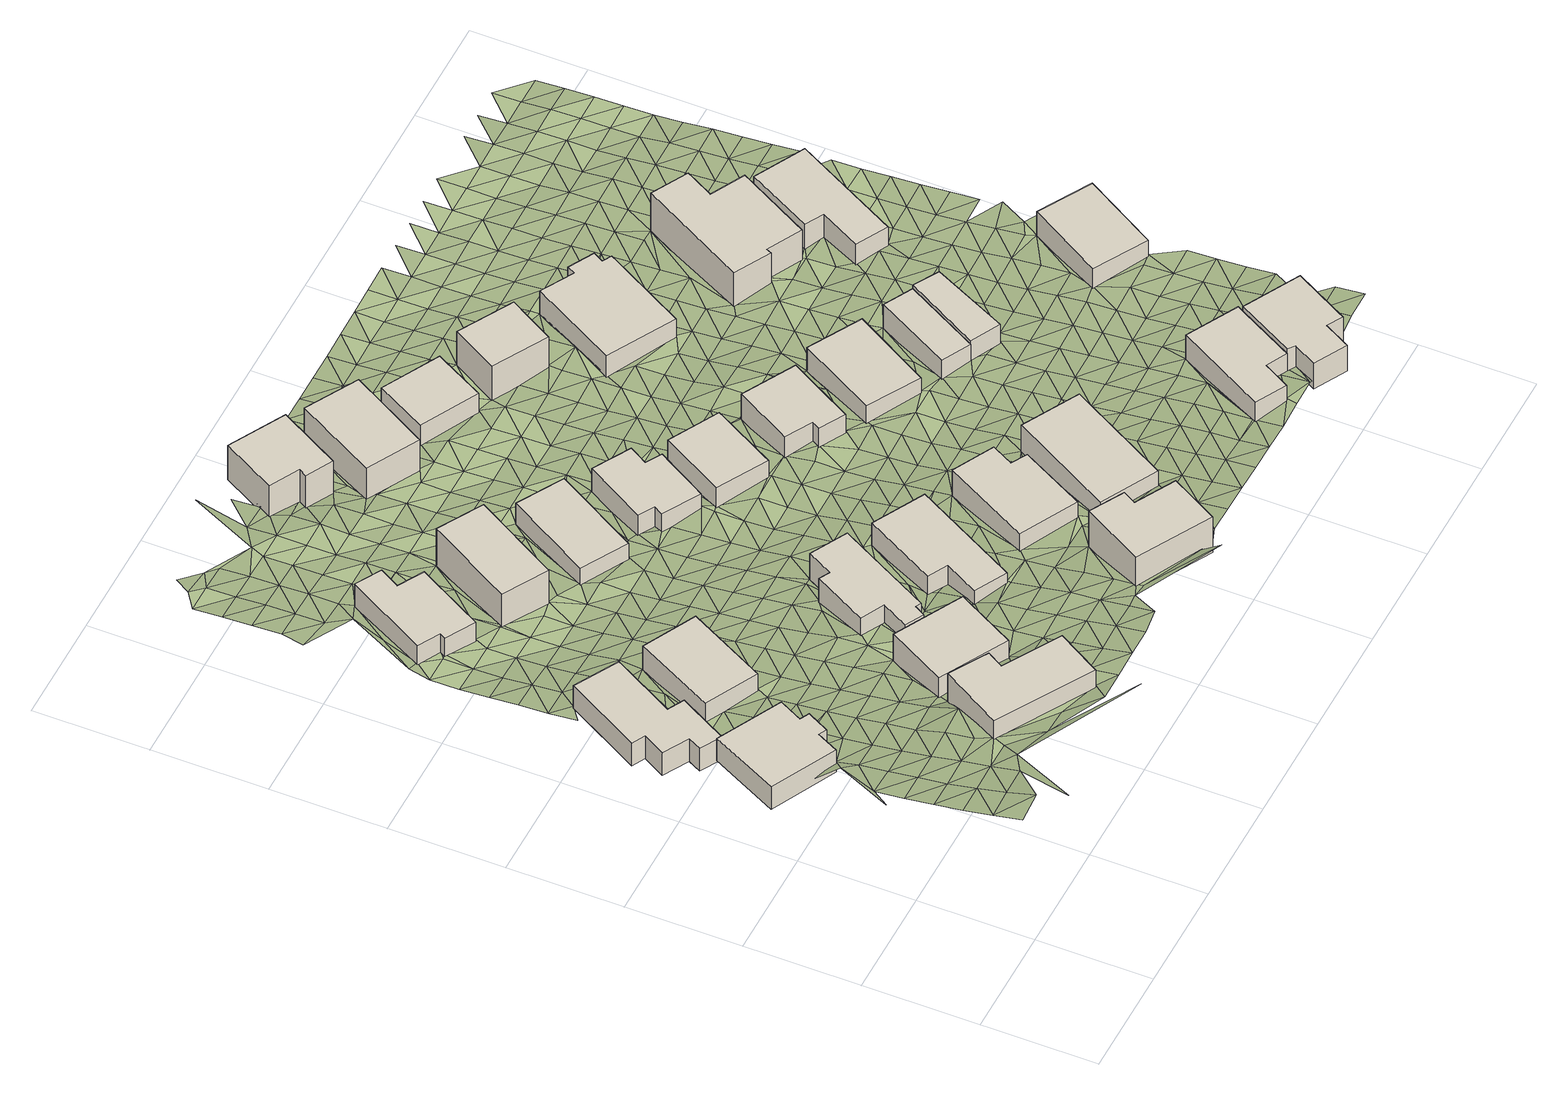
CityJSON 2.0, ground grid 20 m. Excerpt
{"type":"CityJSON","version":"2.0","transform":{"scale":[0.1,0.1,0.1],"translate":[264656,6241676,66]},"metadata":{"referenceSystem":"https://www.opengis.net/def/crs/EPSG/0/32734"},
"CityObjects":{
"building1":{"type":"Building","attributes":{"address":"4 Baris Road University Estate Cape Town","building":"house","building:levels":"1","footprint":{"type":"Polygon"},"plus_code":"CJX8X2XQ+XMR","ground_height":76.2,"building_height":4.1,"roof_height":80.3},"geometry":[{"type":"Solid","lod":"1","boundaries":[[[[0,1,2,3]],[[1,4,5,2]],[[4,6,7,5]],[[6,8,9,7]],[[8,10,11,9]],[[10,12,13,11]],[[12,14,15,13]],[[14,0,3,15]],[[3,2,5,7,9,11,13,15]],[[14,12,10,8,6,4,1,0]]]]}]},
"building2":{"type":"Building","attributes":{"address":"58 Ritchie Street University Estate Cape Town","building":"house","building:levels":"1","footprint":{"type":"Polygon"},"plus_code":"CJX8X5XF+XWV","ground_height":73.7,"building_height":4.1,"roof_height":77.8},"geometry":[{"type":"Solid","lod":"1","boundaries":[[[[16,17,18,19]],[[17,20,21,18]],[[20,22,23,21]],[[22,24,25,23]],[[24,26,27,25]],[[26,28,29,27]],[[28,30,31,29]],[[30,32,33,31]],[[32,34,35,33]],[[34,16,19,35]],[[19,18,21,23,25,27,29,31,33,35]],[[34,32,30,28,26,24,22,20,17,16]]]]}]},
"building3":{"type":"Building","attributes":{"address":"5 Baris Road University Estate Cape Town","building":"house","building:levels":"1","footprint":{"type":"Polygon"},"plus_code":"CMX9XCX7+XPV","ground_height":81.2,"building_height":4.1,"roof_height":85.3},"geometry":[{"type":"Solid","lod":"1","boundaries":[[[[36,37,38,39]],[[37,40,41,38]],[[40,42,43,41]],[[42,44,45,43]],[[44,46,47,45]],[[46,36,39,47]],[[39,38,41,43,45,47]],[[46,44,42,40,37,36]]]]}]},
"building4":{"type":"Building","attributes":{"address":"60 Ritchie Street University Estate Cape Town","building":"house","building:levels":"1","footprint":{"type":"Polygon"},"plus_code":"CJXWXRXQ+X4X","ground_height":74.2,"building_height":4.1,"roof_height":78.3},"geometry":[{"type":"Solid","lod":"1","boundaries":[[[[48,49,50,51]],[[49,52,53,50]],[[52,54,55,53]],[[54,48,51,55]],[[51,50,53,55]],[[54,52,49,48]]]]}]},
"building5":{"type":"Building","attributes":{"address":"3 Baris Road University Estate Cape Town","building":"house","building:levels":"1","footprint":{"type":"Polygon"},"plus_code":"CMXQX8XF+XQR","ground_height":78.7,"building_height":4.1,"roof_height":82.8},"geometry":[{"type":"Solid","lod":"1","boundaries":[[[[56,57,58,59]],[[57,60,61,58]],[[60,62,63,61]],[[62,56,59,63]],[[59,58,61,63]],[[62,60,57,56]]]]}]},
"building6":{"type":"Building","attributes":{"address":"67 Ritchie Street University Estate Cape Town","building":"house","building:levels":"1","footprint":{"type":"Polygon"},"plus_code":"CJXMXQXC+X3R","ground_height":70.8,"building_height":4.1,"roof_height":74.9},"geometry":[{"type":"Solid","lod":"1","boundaries":[[[[64,65,66,67]],[[65,68,69,66]],[[68,70,71,69]],[[70,72,73,71]],[[72,74,75,73]],[[74,76,77,75]],[[76,78,79,77]],[[78,64,67,79]],[[67,66,69,71,73,75,77,79]],[[78,76,74,72,70,68,65,64]]]]}]},
"building7":{"type":"Building","attributes":{"address":"1 Baris Road University Estate Cape Town","building":"house","building:levels":"1","footprint":{"type":"Polygon"},"plus_code":"CPX5X2XR+XHR","ground_height":76.1,"building_height":4.1,"roof_height":80.2},"geometry":[{"type":"Solid","lod":"1","boundaries":[[[[80,81,82,83]],[[81,84,85,82]],[[84,86,87,85]],[[86,88,89,87]],[[88,90,91,89]],[[90,92,93,91]],[[92,94,95,93]],[[94,96,97,95]],[[96,98,99,97]],[[98,80,83,99]],[[83,82,85,87,89,91,93,95,97,99]],[[98,96,94,92,90,88,86,84,81,80]]]]}]},
"building8":{"type":"Building","attributes":{"address":"69 Ritchie Street University Estate Cape Town","building":"house","building:levels":"2","footprint":{"type":"Polygon"},"plus_code":"CMX9X8XP+XRV","ground_height":70.9,"building_height":6.9,"roof_height":77.8},"geometry":[{"type":"Solid","lod":"1","boundaries":[[[[100,101,102,103]],[[101,104,105,102]],[[104,106,107,105]],[[106,100,103,107]],[[103,102,105,107]],[[106,104,101,100]]]]}]},
"building9":{"type":"Building","attributes":{"address":"64 Ritchie Street University Estate Cape Town","building":"house","building:levels":"1","footprint":{"type":"Polygon"},"plus_code":"CPXQXRX6+XJR","ground_height":76.1,"building_height":4.1,"roof_height":80.2},"geometry":[{"type":"Solid","lod":"1","boundaries":[[[[108,109,110,111]],[[109,112,113,110]],[[112,114,115,113]],[[114,116,117,115]],[[116,118,119,117]],[[118,108,111,119]],[[111,110,113,115,117,119]],[[118,116,114,112,109,108]]]]}]},
"building10":{"type":"Building","attributes":{"address":"71 Ritchie Street University Estate Cape Town","building":"house","building:levels":"1","footprint":{"type":"Polygon"},"plus_code":"CPX2XMXV+XRR","ground_height":70.1,"building_height":4.1,"roof_height":74.2},"geometry":[{"type":"Solid","lod":"1","boundaries":[[[[120,121,122,123]],[[121,124,125,122]],[[124,126,127,125]],[[126,120,123,127]],[[123,122,125,127]],[[126,124,121,120]]]]}]},
"building11":{"type":"Building","attributes":{"address":"8 Lorraine Avenue University Estate Cape Town","building":"house","building:levels":"2","footprint":{"type":"Polygon"},"plus_code":"CQX8X9X2+X2X","ground_height":80.7,"building_height":6.9,"roof_height":87.6},"geometry":[{"type":"Solid","lod":"1","boundaries":[[[[128,129,130,131]],[[129,132,133,130]],[[132,134,135,133]],[[134,136,137,135]],[[136,138,139,137]],[[138,128,131,139]],[[131,130,133,135,137,139]],[[138,136,134,132,129,128]]]]}]},
"building12":{"type":"Building","attributes":{"address":"42 Selbourne Road University Estate Cape Town","building":"house","building:levels":"2","footprint":{"type":"Polygon"},"plus_code":"CMXQX6XG+XGR","ground_height":68.1,"building_height":6.9,"roof_height":75},"geometry":[{"type":"Solid","lod":"1","boundaries":[[[[140,141,142,143]],[[141,144,145,142]],[[144,146,147,145]],[[146,148,149,147]],[[148,150,151,149]],[[150,140,143,151]],[[143,142,145,147,149,151]],[[150,148,146,144,141,140]]]]}]},
"building13":{"type":"Building","attributes":{"address":"66 Ritchie Street University Estate Cape Town","building":"house","building:levels":"1","footprint":{"type":"Polygon"},"plus_code":"CQXCXFX3+XCR","ground_height":77.9,"building_height":4.1,"roof_height":82},"geometry":[{"type":"Solid","lod":"1","boundaries":[[[[152,153,154,155]],[[153,156,157,154]],[[156,158,159,157]],[[158,160,161,159]],[[160,162,163,161]],[[162,152,155,163]],[[155,154,157,159,161,163]],[[162,160,158,156,153,152]]]]}]},
"building14":{"type":"Building","attributes":{"address":"73 Ritchie Street University Estate Cape Town","building":"house","building:levels":"1","footprint":{"type":"Polygon"},"plus_code":"CPXJX9XM+XQW","ground_height":71,"building_height":4.1,"roof_height":75.1},"geometry":[{"type":"Solid","lod":"1","boundaries":[[[[164,165,166,167]],[[165,168,169,166]],[[168,170,171,169]],[[170,172,173,171]],[[172,174,175,173]],[[174,176,177,175]],[[176,178,179,177]],[[178,164,167,179]],[[167,166,169,171,173,175,177,179]],[[178,176,174,172,170,168,165,164]]]]}]},
"building15":{"type":"Building","attributes":{"address":"44 Selbourne Road University Estate Cape Town","building":"house","building:levels":"2","footprint":{"type":"Polygon"},"plus_code":"CPX7XRX8+X9R","ground_height":68.1,"building_height":6.9,"roof_height":75},"geometry":[{"type":"Solid","lod":"1","boundaries":[[[[180,181,182,183]],[[181,184,185,182]],[[184,186,187,185]],[[186,180,183,187]],[[183,182,185,187]],[[186,184,181,180]]]]}]},
"building16":{"type":"Building","attributes":{"address":"75 Ritchie Street University Estate Cape Town","building":"house","building:levels":"1","footprint":{"type":"Polygon"},"plus_code":"CQX4X9X5+XWR","ground_height":72.2,"building_height":4.1,"roof_height":76.3},"geometry":[{"type":"Solid","lod":"1","boundaries":[[[[188,189,190,191]],[[189,192,193,190]],[[192,194,195,193]],[[194,188,191,195]],[[191,190,193,195]],[[194,192,189,188]]]]}]},
"building17":{"type":"Building","attributes":{"address":"68 Ritchie Street University Estate Cape Town","building":"house","building:levels":"1","footprint":{"type":"Polygon"},"plus_code":"CRX3X7X4+XXV","ground_height":78.3,"building_height":4.1,"roof_height":82.4},"geometry":[{"type":"Solid","lod":"1","boundaries":[[[[196,197,198,199]],[[197,200,201,198]],[[200,202,203,201]],[[202,196,199,203]],[[199,198,201,203]],[[202,200,197,196]]]]}]},
"building18":{"type":"Building","attributes":{"address":"46 Selbourne Road University Estate Cape Town","building":"house","building:levels":"1","footprint":{"type":"Polygon"},"plus_code":"CPXWXVXR+X8R","ground_height":68.3,"building_height":4.1,"roof_height":72.4},"geometry":[{"type":"Solid","lod":"1","boundaries":[[[[204,205,206,207]],[[205,208,209,206]],[[208,210,211,209]],[[210,204,207,211]],[[207,206,209,211]],[[210,208,205,204]]]]}]},
"building19":{"type":"Building","attributes":{"address":"77 Ritchie Street University Estate Cape Town","building":"house","building:levels":"1","footprint":{"type":"Polygon"},"plus_code":"CQXQXFXJ+XPR","ground_height":73.4,"building_height":4.1,"roof_height":77.5},"geometry":[{"type":"Solid","lod":"1","boundaries":[[[[212,213,214,215]],[[213,216,217,214]],[[216,218,219,217]],[[218,220,221,219]],[[220,222,223,221]],[[222,212,215,223]],[[215,214,217,219,221,223]],[[222,220,218,216,213,212]]]]}]},
"building20":{"type":"Building","attributes":{"address":"79 Ritchie Street University Estate Cape Town","building":"house","building:levels":"1","footprint":{"type":"Polygon"},"plus_code":"CRX9XCXV+XHX","ground_height":73.7,"building_height":4.1,"roof_height":77.8},"geometry":[{"type":"Solid","lod":"1","boundaries":[[[[224,225,226,227]],[[225,228,229,226]],[[228,230,231,229]],[[230,224,227,231]],[[227,226,229,231]],[[230,228,225,224]]]]}]},
"building21":{"type":"Building","attributes":{"address":"48 Selbourne Road University Estate Cape Town","building":"house","building:levels":"2","footprint":{"type":"Polygon"},"plus_code":"CQXHX9XX+X3V","ground_height":69,"building_height":6.9,"roof_height":75.9},"geometry":[{"type":"Solid","lod":"1","boundaries":[[[[232,233,234,235]],[[233,236,237,234]],[[236,238,239,237]],[[238,232,235,239]],[[235,234,237,239]],[[238,236,233,232]]]]}]},
"building22":{"type":"Building","attributes":{"address":"70 Ritchie Street University Estate Cape Town","building":"house","building:levels":"1","footprint":{"type":"Polygon"},"plus_code":"CVX9XQX6+XPW","ground_height":80.5,"building_height":4.1,"roof_height":84.6},"geometry":[{"type":"Solid","lod":"1","boundaries":[[[[240,241,242,243]],[[241,244,245,242]],[[244,246,247,245]],[[246,248,249,247]],[[248,250,251,249]],[[250,252,253,251]],[[252,240,243,253]],[[243,242,245,247,249,251,253]],[[252,250,248,246,244,241,240]]]]}]},
"building23":{"type":"Building","attributes":{"address":"81 Ritchie Street University Estate Cape Town","building":"house","building:levels":"1","footprint":{"type":"Polygon"},"plus_code":"CRXWX3X2+X8W","ground_height":74.6,"building_height":4.1,"roof_height":78.7},"geometry":[{"type":"Solid","lod":"1","boundaries":[[[[254,255,256,257]],[[255,258,259,256]],[[258,260,261,259]],[[260,254,257,261]],[[257,256,259,261]],[[260,258,255,254]]]]}]},
"building24":{"type":"Building","attributes":{"address":"50 Selbourne Road University Estate Cape Town","building":"house","building:levels":"1","footprint":{"type":"Polygon"},"plus_code":"CRX7X6X9+XHR","ground_height":70.1,"building_height":4.1,"roof_height":74.2},"geometry":[{"type":"Solid","lod":"1","boundaries":[[[[262,263,264,265]],[[263,266,267,264]],[[266,268,269,267]],[[268,270,271,269]],[[270,272,273,271]],[[272,274,275,273]],[[274,276,277,275]],[[276,262,265,277]],[[265,264,267,269,271,273,275,277]],[[276,274,272,270,268,266,263,262]]]]}]},
"building25":{"type":"Building","attributes":{"address":"72 Ritchie Street University Estate Cape Town","building":"house","building:levels":"1","footprint":{"type":"Polygon"},"plus_code":"CVXVXRXP+XGR","ground_height":81.5,"building_height":4.1,"roof_height":85.6},"geometry":[{"type":"Solid","lod":"1","boundaries":[[[[278,279,243,280,281,242]],[[279,282,283,280,243]],[[282,284,285,283]],[[284,286,287,285]],[[286,288,289,287]],[[288,290,291,289]],[[290,292,293,291]],[[292,278,242,281,293]],[[281,280,283,285,287,289,291,293]],[[292,290,288,286,284,282,279,278]]]]}]},
"building26":{"type":"Building","attributes":{"address":"4 Lorraine Avenue University Estate Cape Town","building":"house","building:levels":"1","footprint":{"type":"Polygon"},"plus_code":"CVX4XVX7+X3W","ground_height":75.4,"building_height":4.1,"roof_height":79.5},"geometry":[{"type":"Solid","lod":"1","boundaries":[[[[294,295,261,296,297,257]],[[295,298,299,296,261]],[[298,300,301,299]],[[300,294,257,297,301]],[[297,296,299,301]],[[300,298,295,294]]]]}]},
"building27":{"type":"Building","attributes":{"address":"52 Selbourne Road University Estate Cape Town","building":"house","building:levels":"2","footprint":{"type":"Polygon"},"plus_code":"CVX7XQX9+XRR","ground_height":71.5,"building_height":6.9,"roof_height":78.4},"geometry":[{"type":"Solid","lod":"1","boundaries":[[[[302,303,304,305]],[[303,306,307,304]],[[306,308,309,307]],[[308,310,311,309]],[[310,312,313,311]],[[312,314,315,313]],[[314,316,317,315]],[[316,302,305,317]],[[305,304,307,309,311,313,315,317]],[[316,314,312,310,308,306,303,302]]]]}]},
"building28":{"type":"Building","attributes":{"address":"83 Ritchie Street University Estate Cape Town","building":"house","building:levels":"1","footprint":{"type":"Polygon"},"plus_code":"C2X7X7XQ+X7W","ground_height":77.4,"building_height":4.1,"roof_height":81.5},"geometry":[{"type":"Solid","lod":"1","boundaries":[[[[318,319,320,321]],[[319,322,323,320]],[[322,324,325,323]],[[324,318,321,325]],[[321,320,323,325]],[[324,322,319,318]]]]}]},
"building29":{"type":"Building","attributes":{"address":"54 Selbourne Road University Estate Cape Town","building":"house","building:levels":"1","footprint":{"type":"Polygon"},"plus_code":"CVXRXXXQ+XCW","ground_height":73.2,"building_height":4.1,"roof_height":77.3},"geometry":[{"type":"Solid","lod":"1","boundaries":[[[[326,327,328,329]],[[327,330,331,328]],[[330,332,333,331]],[[332,334,335,333]],[[334,336,337,335]],[[336,326,329,337]],[[329,328,331,333,335,337]],[[336,334,332,330,327,326]]]]}]},
"terrain1":{"type":"TINRelief","geometry":[{"type":"CompositeSurface","lod":"1","boundaries":[[[338,339,340]],[[341,338,342]],[[340,343,338]],[[344,341,342]],[[338,343,342]],[[344,345,346]],[[345,344,342]],[[343,340,347]],[[348,349,346]],[[350,351,349]],[[348,346,345]],[[342,343,352]],[[345,342,352]],[[352,343,347]],[[349,348,353]],[[347,354,355]],[[349,353,356]],[[356,350,349]],[[348,345,357]],[[352,357,345]],[[358,350,359]],[[348,360,353]],[[347,355,352]],[[348,357,360]],[[350,356,359]],[[356,353,361]],[[360,361,353]],[[362,352,355]],[[363,357,352]],[[356,364,359]],[[356,361,364]],[[352,362,363]],[[359,365,366]],[[367,360,357]],[[0,368,369]],[[363,370,357]],[[365,359,371]],[[364,371,359]],[[355,372,362]],[[367,357,370]],[[373,361,360]],[[368,0,374]],[[369,368,375]],[[362,372,363]],[[360,367,373]],[[376,364,361]],[[365,371,377]],[[365,377,378]],[[369,375,379]],[[376,361,373]],[[380,371,364]],[[363,381,370]],[[370,381,367]],[[374,382,378]],[[363,372,383]],[[375,368,384]],[[364,376,380]],[[385,368,374]],[[386,377,371]],[[367,381,373]],[[372,355,387]],[[388,379,375]],[[378,377,386]],[[384,368,385]],[[389,390,391]],[[384,388,375]],[[380,386,371]],[[373,392,376]],[[381,363,42]],[[378,393,374]],[[392,373,381]],[[379,394,395]],[[393,378,386]],[[396,383,372]],[[379,388,394]],[[391,390,397]],[[376,398,380]],[[399,385,374]],[[400,363,383]],[[401,391,402]],[[398,376,392]],[[385,399,384]],[[403,388,384]],[[392,381,42]],[[393,399,374]],[[395,394,404]],[[405,401,402]],[[380,406,386]],[[402,391,397]],[[406,380,398]],[[395,404,16]],[[398,392,407]],[[407,392,42]],[[408,397,390]],[[409,405,410]],[[411,393,386]],[[384,399,403]],[[388,49,394]],[[402,410,405]],[[386,406,411]],[[396,400,383]],[[16,408,390]],[[412,409,413]],[[414,399,393]],[[415,398,407]],[[416,407,42]],[[409,410,413]],[[393,411,414]],[[397,417,402]],[[406,398,418]],[[412,419,420]],[[421,397,408]],[[394,49,404]],[[399,422,403]],[[406,418,411]],[[16,404,49]],[[396,423,400]],[[421,417,397]],[[413,424,412]],[[418,398,415]],[[414,422,399]],[[419,412,424]],[[425,410,402]],[[426,407,416]],[[416,427,428]],[[16,429,408]],[[413,410,425]],[[402,417,425]],[[403,422,430]],[[57,415,407]],[[431,420,419]],[[408,429,421]],[[432,414,411]],[[424,413,433]],[[411,418,434]],[[16,49,429]],[[423,435,400]],[[416,428,426]],[[424,436,419]],[[428,427,437]],[[438,407,426]],[[411,434,432]],[[433,436,424]],[[439,433,413]],[[421,440,417]],[[441,422,414]],[[57,418,415]],[[439,413,425]],[[435,437,400]],[[429,440,421]],[[426,428,438]],[[442,403,430]],[[57,434,418]],[[435,423,443]],[[414,432,441]],[[444,420,431]],[[417,445,425]],[[430,422,446]],[[447,448,449]],[[49,450,429]],[[437,451,428]],[[428,451,438]],[[439,452,433]],[[440,445,417]],[[441,446,422]],[[453,439,425]],[[419,454,431]],[[434,455,432]],[[437,435,456]],[[455,434,57]],[[443,456,435]],[[444,448,447]],[[457,449,458]],[[459,440,429]],[[442,450,49]],[[425,445,453]],[[449,448,458]],[[446,460,430]],[[429,450,459]],[[57,461,455]],[[441,432,462]],[[439,463,452]],[[442,430,460]],[[464,457,465]],[[466,445,440]],[[439,453,463]],[[451,437,467]],[[432,455,462]],[[438,451,467]],[[456,468,437]],[[457,458,465]],[[459,466,440]],[[444,431,454]],[[461,469,455]],[[437,468,467]],[[464,470,471]],[[453,445,472]],[[473,446,441]],[[474,456,443]],[[461,57,475]],[[462,476,441]],[[452,463,477]],[[448,444,478]],[[479,463,453]],[[450,480,459]],[[462,455,481]],[[470,464,465]],[[472,445,466]],[[480,450,442]],[[460,482,442]],[[467,483,438]],[[448,484,458]],[[446,473,460]],[[461,485,469]],[[441,476,473]],[[443,486,474]],[[479,477,463]],[[468,456,487]],[[453,488,479]],[[455,469,489]],[[489,481,455]],[[480,442,482]],[[490,438,483]],[[454,478,444]],[[491,471,470]],[[448,478,484]],[[472,488,453]],[[491,492,471]],[[64,452,477]],[[465,458,493]],[[466,459,494]],[[495,482,460]],[[467,468,487]],[[459,480,496]],[[461,475,485]],[[487,456,474]],[[475,438,490]],[[473,495,460]],[[497,462,481]],[[470,465,493]],[[494,472,466]],[[476,462,497]],[[469,498,489]],[[493,458,484]],[[496,494,459]],[[481,489,498]],[[482,499,480]],[[500,483,467]],[[501,477,479]],[[502,479,488]],[[474,486,503]],[[495,499,482]],[[500,467,487]],[[472,502,488]],[[504,478,454]],[[491,470,505]],[[473,476,506]],[[492,491,507]],[[485,508,509]],[[504,484,478]],[[496,480,510]],[[511,485,475]],[[508,485,511]],[[492,507,512]],[[493,505,470]],[[472,494,513]],[[514,515,516]],[[506,495,473]],[[490,483,517]],[[514,516,64]],[[502,472,513]],[[499,510,480]],[[476,497,506]],[[504,454,515]],[[518,483,500]],[[481,519,497]],[[64,477,501]],[[487,474,520]],[[503,521,474]],[[522,508,511]],[[523,475,490]],[[491,505,524]],[[483,518,517]],[[491,524,507]],[[525,493,484]],[[494,496,526]],[[499,495,527]],[[500,487,520]],[[523,511,475]],[[528,484,504]],[[510,529,496]],[[474,521,520]],[[104,501,479]],[[527,495,506]],[[530,502,513]],[[523,490,517]],[[494,526,513]],[[522,511,531]],[[515,514,532]],[[506,497,519]],[[525,484,528]],[[526,496,529]],[[532,514,64]],[[64,501,533]],[[534,505,493]],[[500,535,518]],[[503,536,521]],[[511,523,531]],[[510,499,537]],[[504,515,538]],[[539,508,522]],[[527,540,499]],[[535,500,520]],[[513,541,530]],[[64,533,532]],[[520,521,536]],[[493,525,534]],[[528,504,538]],[[510,537,529]],[[518,542,517]],[[543,524,505]],[[524,543,507]],[[544,513,526]],[[499,540,537]],[[545,522,531]],[[515,532,538]],[[506,519,546]],[[502,530,547]],[[546,527,506]],[[541,513,544]],[[548,522,545]],[[533,501,104]],[[542,518,535]],[[549,546,519]],[[522,548,539]],[[543,505,534]],[[523,517,550]],[[551,520,536]],[[525,528,552]],[[533,104,532]],[[508,539,553]],[[531,523,554]],[[555,540,527]],[[556,526,529]],[[520,557,535]],[[547,530,541]],[[538,552,528]],[[529,537,558]],[[559,517,542]],[[560,551,536]],[[545,531,554]],[[527,546,555]],[[557,520,551]],[[517,559,550]],[[80,546,549]],[[561,534,525]],[[544,526,556]],[[554,548,545]],[[547,562,502]],[[556,529,558]],[[538,532,563]],[[540,564,537]],[[561,525,552]],[[508,553,565]],[[532,104,563]],[[542,535,566]],[[540,555,564]],[[80,555,546]],[[535,557,567]],[[541,544,568]],[[534,569,543]],[[562,570,502]],[[571,552,538]],[[572,558,537]],[[563,104,573]],[[534,561,569]],[[535,567,566]],[[560,536,574]],[[559,542,575]],[[544,556,568]],[[571,538,563]],[[572,537,564]],[[550,559,575]],[[539,548,108]],[[551,560,576]],[[570,573,104]],[[577,555,80]],[[547,541,578]],[[542,566,575]],[[579,543,569]],[[128,557,551]],[[552,580,561]],[[563,573,581]],[[556,558,582]],[[555,577,564]],[[583,552,571]],[[584,558,572]],[[553,539,108]],[[585,80,565]],[[585,577,80]],[[557,128,567]],[[569,561,580]],[[547,578,562]],[[552,583,580]],[[582,558,584]],[[550,575,586]],[[570,581,573]],[[568,556,582]],[[587,571,563]],[[572,564,588]],[[566,567,128]],[[553,589,565]],[[587,563,581]],[[577,588,564]],[[579,590,543]],[[574,576,560]],[[586,591,550]],[[579,569,592]],[[124,578,541]],[[562,578,570]],[[551,576,593]],[[108,589,553]],[[583,571,594]],[[595,584,572]],[[566,596,575]],[[580,597,569]],[[598,585,565]],[[577,585,598]],[[568,582,599]],[[600,586,575]],[[587,594,571]],[[592,569,597]],[[588,595,572]],[[596,566,128]],[[600,575,596]],[[582,584,601]],[[598,565,589]],[[602,581,570]],[[579,592,603]],[[578,604,570]],[[605,580,583]],[[587,581,602]],[[606,588,577]],[[594,607,583]],[[595,601,584]],[[550,591,608]],[[599,582,609]],[[603,610,579]],[[577,598,606]],[[602,570,604]],[[580,611,597]],[[583,607,605]],[[582,612,609]],[[613,586,600]],[[604,578,124]],[[613,591,586]],[[601,614,582]],[[599,615,568]],[[589,108,616]],[[592,597,617]],[[614,612,582]],[[594,587,618]],[[595,588,619]],[[611,580,605]],[[602,620,587]],[[588,606,621]],[[128,622,596]],[[589,623,598]],[[617,597,611]],[[624,600,596]],[[594,618,607]],[[609,625,599]],[[626,609,612]],[[587,620,618]],[[588,621,619]],[[627,602,604]],[[128,628,629]],[[601,595,630]],[[604,124,627]],[[592,141,603]],[[128,629,622]],[[589,616,623]],[[606,598,631]],[[591,613,632]],[[633,605,607]],[[108,608,616]],[[595,619,630]],[[568,615,121]],[[614,601,634]],[[611,605,635]],[[596,622,624]],[[636,620,602]],[[612,614,634]],[[621,606,631]],[[608,591,632]],[[607,618,637]],[[625,615,599]],[[631,598,623]],[[607,637,633]],[[638,639,593]],[[628,640,641]],[[602,627,636]],[[642,613,600]],[[605,633,635]],[[629,628,643]],[[634,601,630]],[[643,622,629]],[[627,124,644]],[[620,645,618]],[[164,625,609]],[[640,639,641]],[[619,621,646]],[[608,647,616]],[[620,636,645]],[[631,648,621]],[[624,622,643]],[[649,630,619]],[[121,644,124]],[[635,633,650]],[[623,616,651]],[[641,652,628]],[[628,652,643]],[[647,653,616]],[[654,637,618]],[[649,634,630]],[[613,642,632]],[[621,648,646]],[[619,646,649]],[[655,636,627]],[[638,656,639]],[[654,618,645]],[[616,653,651]],[[638,657,656]],[[650,658,635]],[[615,625,164]],[[659,631,623]],[[632,642,608]],[[644,655,627]],[[660,633,637]],[[624,643,661]],[[615,164,121]],[[662,647,608]],[[645,636,663]],[[664,641,639]],[[652,641,664]],[[659,623,651]],[[665,648,631]],[[655,663,636]],[[660,637,654]],[[666,634,649]],[[667,653,647]],[[664,639,656]],[[643,652,668]],[[608,642,662]],[[633,180,650]],[[658,669,635]],[[670,644,121]],[[671,654,645]],[[631,659,665]],[[672,649,646]],[[670,121,164]],[[644,670,655]],[[673,646,648]],[[656,657,674]],[[663,671,645]],[[647,662,667]],[[675,651,653]],[[658,650,180]],[[676,624,661]],[[652,664,668]],[[648,665,673]],[[670,164,677]],[[678,634,666]],[[659,651,675]],[[660,654,679]],[[671,679,654]],[[653,667,675]],[[164,680,677]],[[663,655,681]],[[664,656,682]],[[666,649,189]],[[655,670,683]],[[674,684,656]],[[646,673,672]],[[658,685,669]],[[661,643,196]],[[686,662,642]],[[663,681,671]],[[665,659,687]],[[655,683,681]],[[682,656,684]],[[180,685,658]],[[667,662,686]],[[668,664,682]],[[688,689,678]],[[659,675,687]],[[679,690,660]],[[162,691,642]],[[686,642,691]],[[680,689,688]],[[670,677,692]],[[680,693,677]],[[666,189,678]],[[665,694,673]],[[695,676,162]],[[671,696,679]],[[692,683,670]],[[678,189,688]],[[671,681,697]],[[692,677,693]],[[687,698,665]],[[685,180,669]],[[673,694,672]],[[667,699,675]],[[700,684,674]],[[701,690,679]],[[676,661,196]],[[686,702,667]],[[703,669,180]],[[668,682,704]],[[665,698,694]],[[671,697,696]],[[688,705,680]],[[699,687,675]],[[676,706,162]],[[667,702,699]],[[674,707,700]],[[679,696,701]],[[189,705,688]],[[691,162,708]],[[709,681,683]],[[708,686,691]],[[710,682,684]],[[690,711,660]],[[712,683,692]],[[713,693,680]],[[714,672,694]],[[709,697,681]],[[687,715,698]],[[189,716,705]],[[162,706,708]],[[683,712,709]],[[700,710,684]],[[690,701,717]],[[706,676,196]],[[718,704,682]],[[680,705,713]],[[719,687,699]],[[698,715,694]],[[668,704,720]],[[721,692,693]],[[702,686,722]],[[719,715,687]],[[686,708,723]],[[724,725,180]],[[726,672,714]],[[726,716,189]],[[696,697,727]],[[718,682,710]],[[196,708,706]],[[692,721,712]],[[700,707,728]],[[180,711,724]],[[709,727,697]],[[721,693,713]],[[686,723,722]],[[711,690,717]],[[694,715,729]],[[730,699,702]],[[701,696,731]],[[705,716,732]],[[704,718,733]],[[205,717,701]],[[702,722,730]],[[716,726,734]],[[714,694,213]],[[708,196,735]],[[724,736,725]],[[712,737,709]],[[719,699,738]],[[723,708,735]],[[710,700,739]],[[740,715,719]],[[732,716,734]],[[721,741,712]],[[733,720,704]],[[728,742,700]],[[696,727,731]],[[705,743,713]],[[736,724,711]],[[668,720,744]],[[735,196,745]],[[712,741,737]],[[730,738,699]],[[739,700,742]],[[727,709,746]],[[713,743,721]],[[213,726,714]],[[718,710,747]],[[717,205,711]],[[743,705,732]],[[740,719,738]],[[722,723,748]],[[725,736,749]],[[735,750,723]],[[747,733,718]],[[746,709,737]],[[745,196,744]],[[747,710,739]],[[741,721,751]],[[752,734,726]],[[723,750,748]],[[746,731,727]],[[742,728,753]],[[754,730,722]],[[755,740,738]],[[751,721,743]],[[213,756,726]],[[711,205,757]],[[734,758,732]],[[759,735,745]],[[733,760,720]],[[761,740,755]],[[762,736,711]],[[756,752,726]],[[737,741,763]],[[738,730,754]],[[753,728,764]],[[722,748,754]],[[733,747,760]],[[749,736,762]],[[735,759,750]],[[765,739,742]],[[744,766,745]],[[751,763,741]],[[758,734,752]],[[759,745,766]],[[754,755,738]],[[757,762,711]],[[746,767,731]],[[768,743,732]],[[769,742,753]],[[770,731,767]],[[737,771,746]],[[765,742,769]],[[720,760,772]],[[744,720,772]],[[205,773,757]],[[774,756,213]],[[775,748,750]],[[776,747,739]],[[763,771,737]],[[758,768,732]],[[761,777,740]],[[778,751,743]],[[756,774,752]],[[779,749,762]],[[759,775,750]],[[761,755,780]],[[731,770,781]],[[782,767,746]],[[776,739,765]],[[755,754,783]],[[760,747,784]],[[771,782,746]],[[781,773,205]],[[778,743,768]],[[785,753,764]],[[766,744,786]],[[762,757,787]],[[763,751,788]],[[752,789,758]],[[748,790,754]],[[744,772,791]],[[775,792,748]],[[777,774,213]],[[772,760,784]],[[759,766,793]],[[233,770,767]],[[757,773,787]],[[774,789,752]],[[747,776,784]],[[785,764,794]],[[788,771,763]],[[786,744,791]],[[778,788,751]],[[748,792,790]],[[761,780,777]],[[795,769,753]],[[766,786,793]],[[796,779,762]],[[797,768,758]],[[798,791,772]],[[799,775,759]],[[765,769,795]],[[767,782,800]],[[790,783,754]],[[787,801,762]],[[789,802,758]],[[781,770,233]],[[225,780,755]],[[798,772,784]],[[771,800,782]],[[776,765,795]],[[796,762,801]],[[771,788,803]],[[797,758,802]],[[799,759,793]],[[773,804,787]],[[774,805,789]],[[778,768,806]],[[807,792,775]],[[773,781,804]],[[808,788,778]],[[805,774,777]],[[771,803,800]],[[809,777,780]],[[791,810,786]],[[784,776,795]],[[811,791,798]],[[785,794,812]],[[790,792,813]],[[806,768,797]],[[775,799,807]],[[783,790,813]],[[781,233,804]],[[806,808,778]],[[801,787,814]],[[805,777,809]],[[791,811,810]],[[809,780,225]],[[789,815,802]],[[793,786,816]],[[817,798,784]],[[792,807,813]],[[804,814,787]],[[789,805,818]],[[753,246,795]],[[795,817,784]],[[809,225,805]],[[819,788,808]],[[785,820,821]],[[812,820,785]],[[803,788,819]],[[793,816,799]],[[789,818,815]],[[810,816,786]],[[813,822,783]],[[796,801,823]],[[797,802,824]],[[811,798,825]],[[801,814,826]],[[819,800,803]],[[827,804,233]],[[817,825,798]],[[797,824,806]],[[799,828,807]],[[823,801,826]],[[824,802,815]],[[805,225,829]],[[813,807,830]],[[814,804,827]],[[829,818,805]],[[810,811,831]],[[832,783,822]],[[828,799,816]],[[812,833,834]],[[835,821,820]],[[827,233,836]],[[812,835,820]],[[808,806,837]],[[246,817,795]],[[825,831,811]],[[838,836,233]],[[819,839,800]],[[835,812,834]],[[840,829,225]],[[826,814,841]],[[815,818,842]],[[246,825,817]],[[843,807,828]],[[832,844,783]],[[843,830,807]],[[839,838,800]],[[845,816,810]],[[827,841,814]],[[818,829,842]],[[831,846,810]],[[824,837,806]],[[225,844,840]],[[819,808,274]],[[816,845,828]],[[810,846,845]],[[255,822,813]],[[823,826,847]],[[848,824,815]],[[841,849,826]],[[815,842,850]],[[851,825,246]],[[852,827,836]],[[853,829,840]],[[825,854,831]],[[855,836,838]],[[839,856,838]],[[843,828,857]],[[857,830,843]],[[847,826,849]],[[848,815,850]],[[839,819,274]],[[840,844,858]],[[832,822,255]],[[851,246,859]],[[827,852,841]],[[852,836,855]],[[853,840,858]],[[828,845,860]],[[825,851,854]],[[838,856,855]],[[824,848,837]],[[842,829,861]],[[846,831,862]],[[828,860,857]],[[839,274,856]],[[863,849,841]],[[861,850,842]],[[864,859,246]],[[832,255,844]],[[829,853,861]],[[831,854,862]],[[856,865,855]],[[866,851,859]],[[845,846,867]],[[852,863,841]],[[848,868,837]],[[857,860,869]],[[856,274,865]],[[849,870,847]],[[867,860,845]],[[844,871,858]],[[846,862,867]],[[855,872,852]],[[848,850,873]],[[854,851,874]],[[859,864,866]],[[863,870,849]],[[875,850,861]],[[876,844,255]],[[853,858,877]],[[872,855,865]],[[851,866,874]],[[871,844,876]],[[878,869,860]],[[875,873,850]],[[879,863,852]],[[868,848,880]],[[870,881,847]],[[877,858,871]],[[878,860,867]],[[882,861,853]],[[862,854,883]],[[879,852,872]],[[854,874,884]],[[857,869,885]],[[880,848,873]],[[837,868,886]],[[865,274,887]],[[255,888,876]],[[863,889,870]],[[861,882,875]],[[864,278,890]],[[882,853,877]],[[854,884,883]],[[878,891,869]],[[892,866,864]],[[872,865,887]],[[876,888,871]],[[893,867,862]],[[863,879,889]],[[873,875,894]],[[874,866,895]],[[888,255,294]],[[896,868,880]],[[869,891,897]],[[274,898,887]],[[875,882,894]],[[864,890,892]],[[899,900,901]],[[893,862,883]],[[881,870,902]],[[879,872,903]],[[871,904,877]],[[905,878,867]],[[895,884,874]],[[906,857,885]],[[870,889,907]],[[897,885,869]],[[866,892,895]],[[908,890,278]],[[887,903,872]],[[904,871,888]],[[896,886,868]],[[901,900,908]],[[870,907,902]],[[905,867,893]],[[909,887,898]],[[910,873,894]],[[879,911,889]],[[880,873,910]],[[882,877,912]],[[913,891,878]],[[894,882,914]],[[915,883,884]],[[879,903,911]],[[912,877,904]],[[916,884,895]],[[896,880,910]],[[917,900,899]],[[892,890,918]],[[294,919,888]],[[878,905,913]],[[920,294,906]],[[921,893,883]],[[922,907,889]],[[891,923,897]],[[924,887,909]],[[908,925,890]],[[884,916,915]],[[887,924,903]],[[922,889,911]],[[926,882,912]],[[925,918,890]],[[919,294,920]],[[914,882,926]],[[909,927,928]],[[893,921,905]],[[904,888,929]],[[930,895,892]],[[883,915,921]],[[891,913,923]],[[909,928,924]],[[900,931,908]],[[885,897,932]],[[910,933,896]],[[931,900,917]],[[934,886,927]],[[911,903,935]],[[904,929,912]],[[895,930,916]],[[886,896,936]],[[906,885,932]],[[937,907,922]],[[888,919,929]],[[918,930,892]],[[926,938,914]],[[924,935,903]],[[933,936,896]],[[932,897,923]],[[905,939,913]],[[920,906,940]],[[939,905,921]],[[907,937,941]],[[942,922,911]],[[908,943,925]],[[915,916,944]],[[928,927,945]],[[886,945,927]],[[894,308,910]],[[919,920,940]],[[946,926,912]],[[918,925,943]],[[935,942,911]],[[912,929,947]],[[930,944,916]],[[932,940,906]],[[915,948,921]],[[924,928,949]],[[938,926,950]],[[936,945,886]],[[937,922,951]],[[952,923,913]],[[912,947,946]],[[939,953,913]],[[949,935,924]],[[942,951,922]],[[949,928,945]],[[915,944,948]],[[954,929,919]],[[930,918,955]],[[956,947,929]],[[940,957,919]],[[926,946,950]],[[913,953,952]],[[943,958,918]],[[308,933,910]],[[959,936,933]],[[960,932,923]],[[961,921,948]],[[942,935,962]],[[944,930,955]],[[951,963,937]],[[919,957,954]],[[955,918,958]],[[954,956,929]],[[939,921,322]],[[962,935,949]],[[923,952,960]],[[936,964,945]],[[965,940,932]],[[937,963,966]],[[961,948,944]],[[967,950,946]],[[968,947,956]],[[933,308,959]],[[951,942,969]],[[940,965,957]],[[947,968,946]],[[322,953,939]],[[962,970,942]],[[936,959,964]],[[960,965,932]],[[955,971,944]],[[961,944,971]],[[972,956,954]],[[949,945,973]],[[972,954,957]],[[951,969,963]],[[952,953,322]],[[942,970,969]],[[946,968,967]],[[973,962,949]],[[964,973,945]],[[972,957,974]],[[957,965,974]],[[950,967,975]],[[960,952,976]],[[964,959,308]],[[977,970,962]],[[963,969,978]],[[952,322,979]],[[962,973,977]],[[952,979,976]],[[965,960,980]],[[963,978,981]],[[974,982,972]],[[970,983,969]],[[964,308,984]],[[980,974,965]],[[950,975,985]],[[970,977,983]],[[960,976,980]],[[986,972,982]],[[973,964,987]],[[988,979,322]],[[984,308,989]],[[990,978,969]],[[327,975,967]],[[979,988,976]],[[308,991,989]],[[973,987,977]],[[990,969,983]],[[987,964,984]],[[982,974,992]],[[974,980,993]],[[994,985,995]],[[994,995,996]],[[991,994,996]],[[322,997,988]],[[977,998,983]],[[999,978,990]],[[974,993,992]],[[1000,986,982]],[[998,977,987]],[[1001,976,988]],[[976,1001,980]],[[989,991,1002]],[[989,1003,984]],[[327,985,975]],[[978,999,1004]],[[972,986,1005]],[[990,983,1006]],[[982,992,1000]],[[993,980,1007]],[[1002,991,996]],[[989,1002,1003]],[[1006,983,998]],[[1008,995,985]],[[1009,987,984]],[[995,1008,996]],[[990,1010,999]],[[1011,986,1000]],[[1008,985,327]],[[987,1009,998]],[[1009,984,1003]],[[1010,990,1006]],[[992,993,1012]],[[1007,1013,993]],[[999,1014,1004]],[[1015,1002,996]],[[1008,1016,996]],[[1011,1005,986]],[[1014,999,1010]],[[993,1013,1012]],[[1006,998,1017]],[[1000,992,1018]],[[327,1019,1008]],[[998,1009,1020]],[[996,1016,1015]],[[1003,1002,1021]],[[1010,1006,1017]],[[998,1020,1017]],[[1018,992,1012]],[[1022,1011,1000]],[[1002,1015,1021]],[[1005,1019,327]],[[1009,1003,1023]],[[1014,1010,1024]],[[1025,1016,1008]],[[1022,1000,1018]],[[1026,1008,1019]],[[1023,1020,1009]],[[1017,1024,1010]],[[1023,1003,1021]],[[1008,1026,1025]],[[1027,1005,1011]],[[1028,1015,1016]],[[1011,1022,1027]],[[1024,1029,1014]],[[1030,1017,1020]],[[1021,1015,1028]],[[1020,1023,1031]],[[1016,1025,1028]],[[1019,1005,1032]],[[1019,1032,1026]],[[1014,1029,1033]],[[1017,1030,1024]],[[1020,1031,1030]],[[1023,1021,1034]],[[1026,1035,1025]],[[1028,1036,1021]],[[1037,1029,1024]],[[1032,1035,1026]],[[1031,1023,1034]],[[1024,1030,1037]],[[1034,1021,1036]],[[1038,1028,1025]],[[1039,1025,1035]],[[1031,1040,1030]],[[1037,1041,1029]],[[1038,1036,1028]],[[1040,1031,1034]],[[1025,1039,1038]],[[1029,1041,1042]],[[1043,1037,1030]],[[1043,1030,1040]],[[1034,1036,1044]],[[1036,1038,1045]],[[1037,1046,1041]],[[1040,1034,1044]],[[1037,1043,1046]],[[1044,1036,1045]],[[1043,1040,1047]],[[1041,1046,1048]],[[1044,1047,1040]],[[1041,1048,1049]],[[1043,1050,1046]],[[1043,1047,1050]],[[1048,1046,1051]],[[1051,1046,1050]],[[1049,1048,1052]],[[1052,1048,1051]]]}]}
},
"vertices":[
[69,568,94],[9,449,94],[9,449,143],[69,568,143],[123,392,94],[123,392,143],[142,430,94],[142,430,143],[156,423,94],[156,423,143],[176,462,94],[176,462,143],[160,470,94],[160,470,143],[181,511,94],[181,511,143],
[177,783,69],[101,825,69],[101,825,118],[177,783,118],[26,692,69],[26,692,118],[49,680,69],[49,680,118],[27,641,69],[27,641,118],[72,616,69],[72,616,118],[60,593,69],[60,593,118],[97,572,69],[97,572,118],[144,658,69],[144,658,118],[116,673,69],[116,673,118],
[446,160,131],[348,217,131],[348,217,193],[446,160,193],[365,246,131],[365,246,193],[299,285,131],[299,285,193],[236,178,131],[236,178,193],[400,82,131],[400,82,193],
[310,715,71],[218,762,71],[218,762,123],[310,715,123],[147,624,71],[147,624,123],[238,577,71],[238,577,123],
[480,343,110],[362,406,110],[362,406,168],[480,343,168],[306,303,110],[306,303,168],[424,240,110],[424,240,168],
[252,1146,39],[208,1171,39],[208,1171,89],[252,1146,89],[228,1207,39],[228,1207,89],[184,1232,39],[184,1232,89],[103,1089,39],[103,1089,89],[141,1068,39],[141,1068,89],[136,1058,39],[136,1058,89],[187,1029,39],[187,1029,89],
[488,605,85],[464,560,85],[464,560,142],[488,605,142],[445,570,85],[445,570,142],[395,476,85],[395,476,142],[436,455,85],[436,455,142],[411,408,85],[411,408,142],[442,391,85],[442,391,142],[453,410,85],[453,410,142],[463,405,85],[463,405,142],[552,571,85],[552,571,142],
[309,962,36],[395,1112,36],[395,1112,118],[309,962,118],[318,1156,36],[318,1156,118],[232,1006,36],[232,1006,118],
[587,546,93],[519,420,93],[519,420,142],[587,546,142],[553,402,93],[553,402,142],[521,343,93],[521,343,142],[577,313,93],[577,313,142],[677,498,93],[677,498,142],
[444,890,36],[529,1038,36],[529,1038,82],[444,890,82],[450,1083,36],[450,1083,82],[365,935,36],[365,935,82],
[684,225,138],[624,118,138],[624,118,216],[684,225,216],[752,47,138],[752,47,216],[799,131,138],[799,131,216],[730,169,138],[730,169,216],[743,192,138],[743,192,216],
[467,1479,15],[370,1532,15],[370,1532,90],[467,1479,90],[318,1438,15],[318,1438,90],[369,1410,15],[369,1410,90],[361,1396,15],[361,1396,90],[407,1371,15],[407,1371,90],
[726,474,103],[645,323,103],[645,323,160],[726,474,160],[744,271,103],[744,271,160],[804,384,103],[804,384,160],[777,399,103],[777,399,160],[797,437,103],[797,437,160],
[558,1005,40],[496,899,40],[496,899,91],[558,1005,91],[524,883,40],[524,883,91],[515,867,40],[515,867,91],[579,830,40],[579,830,91],[631,920,40],[631,920,91],[604,936,40],[604,936,91],[623,968,40],[623,968,91],
[492,1459,16],[414,1319,16],[414,1319,90],[492,1459,90],[504,1270,16],[504,1270,90],[582,1409,16],[582,1409,90],
[738,873,51],[651,920,51],[651,920,103],[738,873,103],[589,809,51],[589,809,103],[676,761,51],[676,761,103],
[853,417,106],[754,238,106],[754,238,164],[853,417,164],[852,185,106],[852,185,164],[951,364,106],[951,364,164],
[702,1328,19],[603,1381,19],[603,1381,64],[702,1328,64],[555,1293,19],[555,1293,64],[655,1240,19],[655,1240,64],
[868,804,60],[777,854,60],[777,854,115],[868,804,115],[722,755,60],[722,755,115],[768,729,60],[768,729,115],[760,715,60],[760,715,115],[804,690,60],[804,690,115],
[998,752,66],[907,803,66],[907,803,118],[998,752,118],[831,668,66],[831,668,118],[921,617,66],[921,617,118],
[824,1259,25],[730,1312,25],[730,1312,99],[824,1259,99],[684,1232,25],[684,1232,99],[778,1179,25],[778,1179,99],
[1143,102,133],[1197,202,133],[1197,202,186],[1143,102,186],[1203,212,133],[1203,212,186],[1114,260,133],[1114,260,186],[1028,103,133],[1028,103,186],[1081,74,133],[1081,74,186],[1107,121,133],[1107,121,186],
[1081,705,75],[1031,732,75],[1031,732,127],[1081,705,127],[960,600,75],[960,600,127],[1010,574,75],[1010,574,127],
[910,1025,31],[991,1171,31],[991,1171,82],[910,1025,82],[975,1180,31],[975,1180,82],[985,1198,31],[985,1198,82],[941,1222,31],[941,1222,82],[934,1208,31],[934,1208,82],[877,1240,31],[877,1240,82],[793,1089,31],[793,1089,82],
[1197,202,140],[1143,102,140],[1143,102,196],[1197,202,196],[1155,93,140],[1155,93,196],[1132,52,140],[1132,52,196],[1189,22,140],[1189,22,196],[1214,68,140],[1214,68,196],[1241,53,140],[1241,53,196],[1294,150,140],[1294,150,196],
[1081,705,82],[1010,574,82],[1010,574,135],[1081,705,135],[1061,548,82],[1061,548,135],[1124,680,82],[1124,680,135],
[1196,1041,41],[1137,1072,41],[1137,1072,124],[1196,1041,124],[1164,1122,41],[1164,1122,124],[1101,1156,41],[1101,1156,124],[999,969,41],[999,969,124],[1062,935,41],[1062,935,124],[1066,944,41],[1066,944,124],[1126,912,41],[1126,912,124],
[1301,409,103],[1376,538,103],[1376,538,155],[1301,409,155],[1285,590,103],[1285,590,155],[1210,461,103],[1210,461,155],
[1296,986,59],[1209,1032,59],[1209,1032,113],[1296,986,113],[1148,918,59],[1148,918,113],[1180,901,59],[1180,901,113],[1142,829,59],[1142,829,113],[1197,800,59],[1197,800,113],
[77,106,165],[77,56,177],[127,56,185],[77,156,155],[127,156,156],[127,106,169],[77,206,146],[127,206,145],[77,256,138],[177,106,170],[127,256,137],[77,306,132],[109,378,122],[53,275,138],[177,156,158],[127,306,129],[144,9,188],[210,127,166],[127,356,122],[177,206,148],[77,406,117],[123,392,116],[177,256,137],[177,306,127],[227,156,157],[236,178,157],[177,356,119],[156,423,112],[142,430,116],[227,256,143],[127,556,91],[97,572,94],[227,206,151],[177,406,112],[277,106,163],[227,306,127],[181,511,99],[127,606,85],[227,356,119],[177,456,106],[176,462,106],[144,658,85],[227,406,110],[277,256,149],[160,470,106],[327,106,158],[177,606,85],[177,556,93],[227,456,103],[417,13,177],[147,624,85],[77,806,72],[101,825,72],[77,856,66],[277,306,131],[227,506,96],[177,706,80],[116,673,85],[377,56,167],[127,856,65],[277,356,120],[227,556,90],[400,82,159],[77,906,63],[127,906,60],[238,577,90],[177,756,75],[77,956,58],[277,406,112],[306,303,129],[177,806,69],[77,1006,54],[127,956,54],[277,456,103],[77,1056,53],[127,1006,52],[277,506,95],[327,356,120],[365,246,138],[177,906,54],[327,406,114],[103,1089,52],[84,1094,55],[177,856,60],[277,556,89],[427,56,168],[127,1056,53],[177,956,51],[377,256,138],[348,217,152],[377,206,151],[227,806,65],[277,606,84],[127,1156,49],[327,506,98],[136,1058,53],[327,456,106],[427,106,160],[141,1068,53],[446,160,152],[424,240,132],[177,1006,51],[227,856,56],[327,556,89],[310,715,72],[477,56,170],[152,1220,47],[227,906,51],[327,606,83],[67,1265,49],[127,1256,46],[77,1306,47],[277,756,69],[427,206,145],[187,1029,51],[227,956,50],[184,1232,41],[377,456,108],[477,106,159],[77,1356,44],[127,1306,44],[277,806,63],[327,656,77],[377,406,110],[377,506,104],[227,1006,51],[77,1406,41],[127,1356,42],[277,856,55],[477,206,139],[477,156,150],[411,408,110],[127,1406,38],[77,1456,37],[277,906,50],[377,606,83],[527,106,161],[480,343,119],[377,556,92],[227,1056,49],[177,1256,41],[232,1006,51],[327,756,67],[395,476,108],[327,706,72],[477,256,132],[177,1306,41],[442,391,110],[527,56,170],[527,156,151],[277,956,50],[427,456,107],[477,306,129],[127,1456,36],[108,1478,36],[177,1356,38],[327,856,53],[377,656,76],[327,806,60],[427,556,94],[436,455,107],[377,706,70],[527,206,142],[277,1106,43],[309,962,49],[574,63,168],[227,1256,38],[177,1406,36],[427,606,85],[158,1474,33],[463,405,110],[453,410,110],[377,756,64],[477,356,119],[127,1506,32],[327,906,50],[227,1206,41],[228,1207,41],[208,1171,42],[527,306,126],[527,256,133],[445,570,94],[577,156,150],[577,106,159],[477,406,110],[521,343,115],[177,1456,33],[227,1356,35],[377,856,52],[427,656,78],[227,1306,36],[377,806,57],[327,956,49],[527,356,115],[277,1206,38],[277,1156,39],[227,1406,34],[577,206,145],[600,108,159],[427,756,63],[277,1256,37],[527,456,101],[427,706,70],[365,935,49],[577,256,134],[237,1430,34],[377,906,52],[527,406,106],[477,606,85],[377,1006,44],[519,420,106],[464,560,92],[577,313,124],[624,118,157],[277,1306,33],[527,506,98],[553,402,104],[477,656,78],[427,856,53],[627,156,150],[427,806,57],[577,306,124],[627,106,157],[277,1356,33],[377,1056,41],[327,1206,34],[477,706,71],[552,571,90],[627,256,132],[627,206,142],[444,890,51],[277,1406,33],[395,1112,37],[327,1256,32],[477,756,62],[327,1156,36],[742,27,173],[627,306,126],[727,56,163],[527,656,77],[427,1056,38],[277,1456,29],[327,1356,33],[377,1156,34],[477,856,54],[327,1306,32],[477,806,57],[527,606,81],[627,356,119],[377,1206,33],[527,706,68],[577,556,93],[306,1556,19],[627,406,109],[318,1438,26],[752,47,163],[377,1256,29],[527,756,63],[677,256,130],[327,1406,30],[577,606,84],[477,906,51],[645,323,126],[527,806,59],[427,1156,34],[327,1456,26],[427,1106,36],[377,1356,28],[577,656,76],[377,1306,30],[677,498,98],[496,899,51],[327,1506,23],[361,1396,23],[515,867,55],[677,406,112],[527,856,55],[527,1006,39],[627,556,93],[369,1410,23],[427,1256,28],[577,756,65],[427,1206,29],[577,706,68],[727,256,130],[627,606,84],[744,271,130],[527,956,44],[524,883,51],[477,1106,35],[743,192,139],[727,206,139],[577,806,64],[627,656,74],[677,456,104],[414,1319,26],[579,830,64],[407,1371,23],[477,1156,31],[427,1306,26],[777,56,162],[799,131,155],[730,169,147],[777,156,147],[726,474,104],[754,238,130],[527,1056,36],[477,1206,27],[627,756,69],[677,506,98],[627,706,70],[589,809,64],[427,1356,23],[677,606,82],[777,206,139],[677,556,92],[477,1256,27],[527,1106,34],[827,106,152],[827,56,160],[427,1406,20],[677,656,75],[504,1270,26],[777,306,124],[727,506,98],[527,1156,29],[827,156,146],[677,706,73],[627,906,51],[727,556,90],[852,185,135],[467,1479,16],[577,1056,37],[527,1206,27],[676,761,71],[677,756,71],[877,56,159],[727,606,81],[804,384,109],[577,1006,40],[631,920,51],[527,1256,26],[623,968,45],[577,1156,30],[877,156,144],[577,1106,33],[877,106,151],[477,1456,16],[777,506,96],[727,656,77],[627,956,45],[604,936,45],[527,1306,23],[777,456,103],[627,1056,37],[627,1006,40],[722,755,73],[777,399,111],[577,1256,26],[577,1206,28],[727,706,77],[777,606,82],[928,106,151],[555,1293,23],[777,556,87],[477,1506,14],[877,206,137],[677,956,47],[827,406,109],[928,56,157],[827,456,102],[627,1156,30],[928,156,143],[582,1409,19],[627,1106,32],[677,1006,42],[727,806,68],[760,715,78],[677,906,54],[577,1356,21],[928,206,136],[777,656,79],[928,306,121],[677,1056,36],[827,556,88],[827,506,96],[527,1456,15],[527,1506,12],[738,873,65],[627,1206,28],[978,56,155],[768,729,78],[827,606,85],[655,1240,26],[727,956,48],[928,256,129],[727,906,56],[877,456,102],[577,1456,15],[677,1156,30],[827,656,84],[978,156,144],[804,690,79],[677,1106,33],[978,106,148],[727,1006,43],[951,364,108],[877,406,106],[677,1206,28],[978,206,137],[877,556,89],[577,1506,10],[877,506,94],[727,1056,37],[777,906,55],[1028,103,147],[877,606,88],[831,668,84],[777,856,60],[627,1406,19],[777,956,50],[928,456,102],[978,256,129],[827,706,79],[627,1456,13],[727,1106,35],[1028,56,153],[1028,156,143],[928,406,106],[684,1232,26],[777,1006,43],[1028,106,147],[677,1256,26],[727,1156,33],[978,306,122],[677,1356,21],[827,856,62],[928,506,95],[1028,206,138],[868,804,70],[777,1056,41],[627,1506,9],[877,756,74],[702,1328,25],[727,1206,30],[921,617,89],[1028,256,131],[1081,74,157],[978,406,108],[677,1406,18],[777,1106,39],[827,906,61],[928,606,89],[978,356,115],[928,556,92],[978,456,102],[1078,56,157],[1078,206,138],[677,1506,10],[827,1006,45],[1028,306,123],[978,506,97],[778,1179,37],[677,1456,13],[827,956,51],[777,1156,37],[727,1356,21],[877,856,64],[827,1056,43],[978,556,94],[793,1089,39],[877,806,70],[1028,406,110],[1028,356,116],[1128,56,158],[960,600,90],[727,1406,17],[877,956,50],[1028,456,103],[1078,256,132],[877,906,59],[827,1156,41],[1128,106,152],[1107,121,152],[978,656,83],[727,1506,12],[877,1006,45],[1078,306,126],[727,1456,14],[777,1356,21],[1028,506,99],[928,856,62],[1010,574,96],[1078,356,118],[978,706,78],[1132,52,158],[1155,93,154],[1143,102,152],[777,1306,26],[910,1025,46],[824,1259,29],[827,1206,38],[928,806,66],[777,1406,17],[928,906,57],[1028,556,96],[998,752,72],[1078,456,105],[1078,406,112],[777,1506,14],[928,1006,46],[777,1456,14],[928,956,51],[1128,306,127],[827,1356,21],[978,856,64],[1128,356,119],[827,1306,25],[827,1256,29],[1061,548,97],[978,806,68],[1128,256,133],[1078,506,100],[978,906,58],[1128,406,114],[827,1406,17],[1203,212,143],[877,1256,31],[1178,256,133],[1128,456,109],[928,1056,42],[1078,556,97],[827,1456,16],[1028,806,69],[877,1306,24],[978,1006,49],[1178,306,127],[978,956,54],[1028,756,75],[1028,856,65],[1128,506,102],[877,1356,21],[978,1056,46],[827,1506,16],[1028,906,63],[1178,406,117],[1178,356,121],[1128,656,87],[991,1171,39],[928,1256,30],[1078,756,79],[877,1406,19],[1228,206,143],[1128,556,96],[1228,256,135],[1178,456,114],[999,969,54],[1228,306,128],[978,1106,43],[1128,606,91],[934,1208,35],[1278,56,163],[1278,106,157],[1241,53,162],[877,1506,17],[928,1306,25],[1078,806,72],[1178,506,107],[1124,680,87],[877,1456,19],[1294,150,150],[941,1222,35],[1028,1056,48],[928,1356,22],[1078,856,66],[1178,556,99],[1062,935,62],[1228,406,121],[1228,356,123],[1328,56,164],[1278,256,136],[1128,756,80],[1128,706,83],[1210,461,116],[928,1406,22],[1178,606,92],[978,1256,31],[1278,206,144],[1078,906,63],[985,1198,35],[978,1206,35],[1128,806,73],[1278,306,130],[1328,106,158],[1178,656,88],[1028,1106,45],[975,1180,39],[978,1306,27],[1028,1156,40],[928,1456,21],[1066,944,62],[1228,506,110],[1178,706,85],[928,1506,19],[978,1356,25],[1328,206,144],[1278,356,127],[1028,1206,37],[1128,906,63],[1128,856,65],[1278,406,124],[1028,1256,33],[1126,912,63],[978,1406,25],[1228,606,98],[1228,556,105],[1178,806,76],[1328,306,133],[1142,829,73],[1178,756,81],[1328,256,137],[1078,1156,41],[1228,656,90],[1301,409,124],[1028,1306,29],[978,1456,22],[1078,1206,38],[1228,706,85],[978,1506,21],[1148,918,63],[1180,901,67],[1028,1406,25],[1028,1356,28],[1328,356,131],[1197,800,76],[1078,1256,35],[1228,756,81],[1178,1006,60],[1278,656,96],[1078,1306,32],[1028,1456,24],[1278,606,103],[1278,706,89],[1028,1506,23],[1228,806,78],[1078,1356,29],[1128,1206,40],[1196,1041,55],[1228,856,76],[1128,1256,37],[1303,619,103],[1128,1156,44],[1078,1406,26],[1164,1122,51],[1278,806,79],[1278,756,83],[1137,1072,52],[1178,1056,55],[1178,1106,51],[1344,594,106],[1128,1306,35],[1078,1456,26],[1278,856,76],[1332,669,98],[1178,1156,46],[1178,1206,43],[1078,1506,25],[1296,986,66],[1128,1356,29],[1328,706,92],[1228,1056,59],[1178,1256,40],[1128,1406,28],[1278,906,74],[1328,806,81],[1328,756,87],[1128,1456,28],[1228,1156,49],[1228,1106,53],[1178,1356,31],[1328,856,77],[1278,1006,66],[1178,1306,34],[1228,1206,45],[1328,906,73],[1228,1256,39],[1178,1406,31],[1278,1106,55],[1278,1056,61],[1328,956,71],[1278,1156,51],[1178,1456,29],[1228,1356,34],[1228,1306,34],[1328,1006,68],[1178,1506,25],[1278,1256,39],[1328,1056,62],[1278,1206,47],[1228,1406,33],[1328,1156,53],[1328,1106,57],[1278,1306,37],[1228,1456,29],[1228,1506,25],[1278,1356,36],[1328,1256,40],[1328,1206,45],[1278,1406,34],[1328,1306,39],[1278,1456,29],[1278,1506,27],[1328,1356,37],[1328,1406,34],[1328,1456,30]
]}
